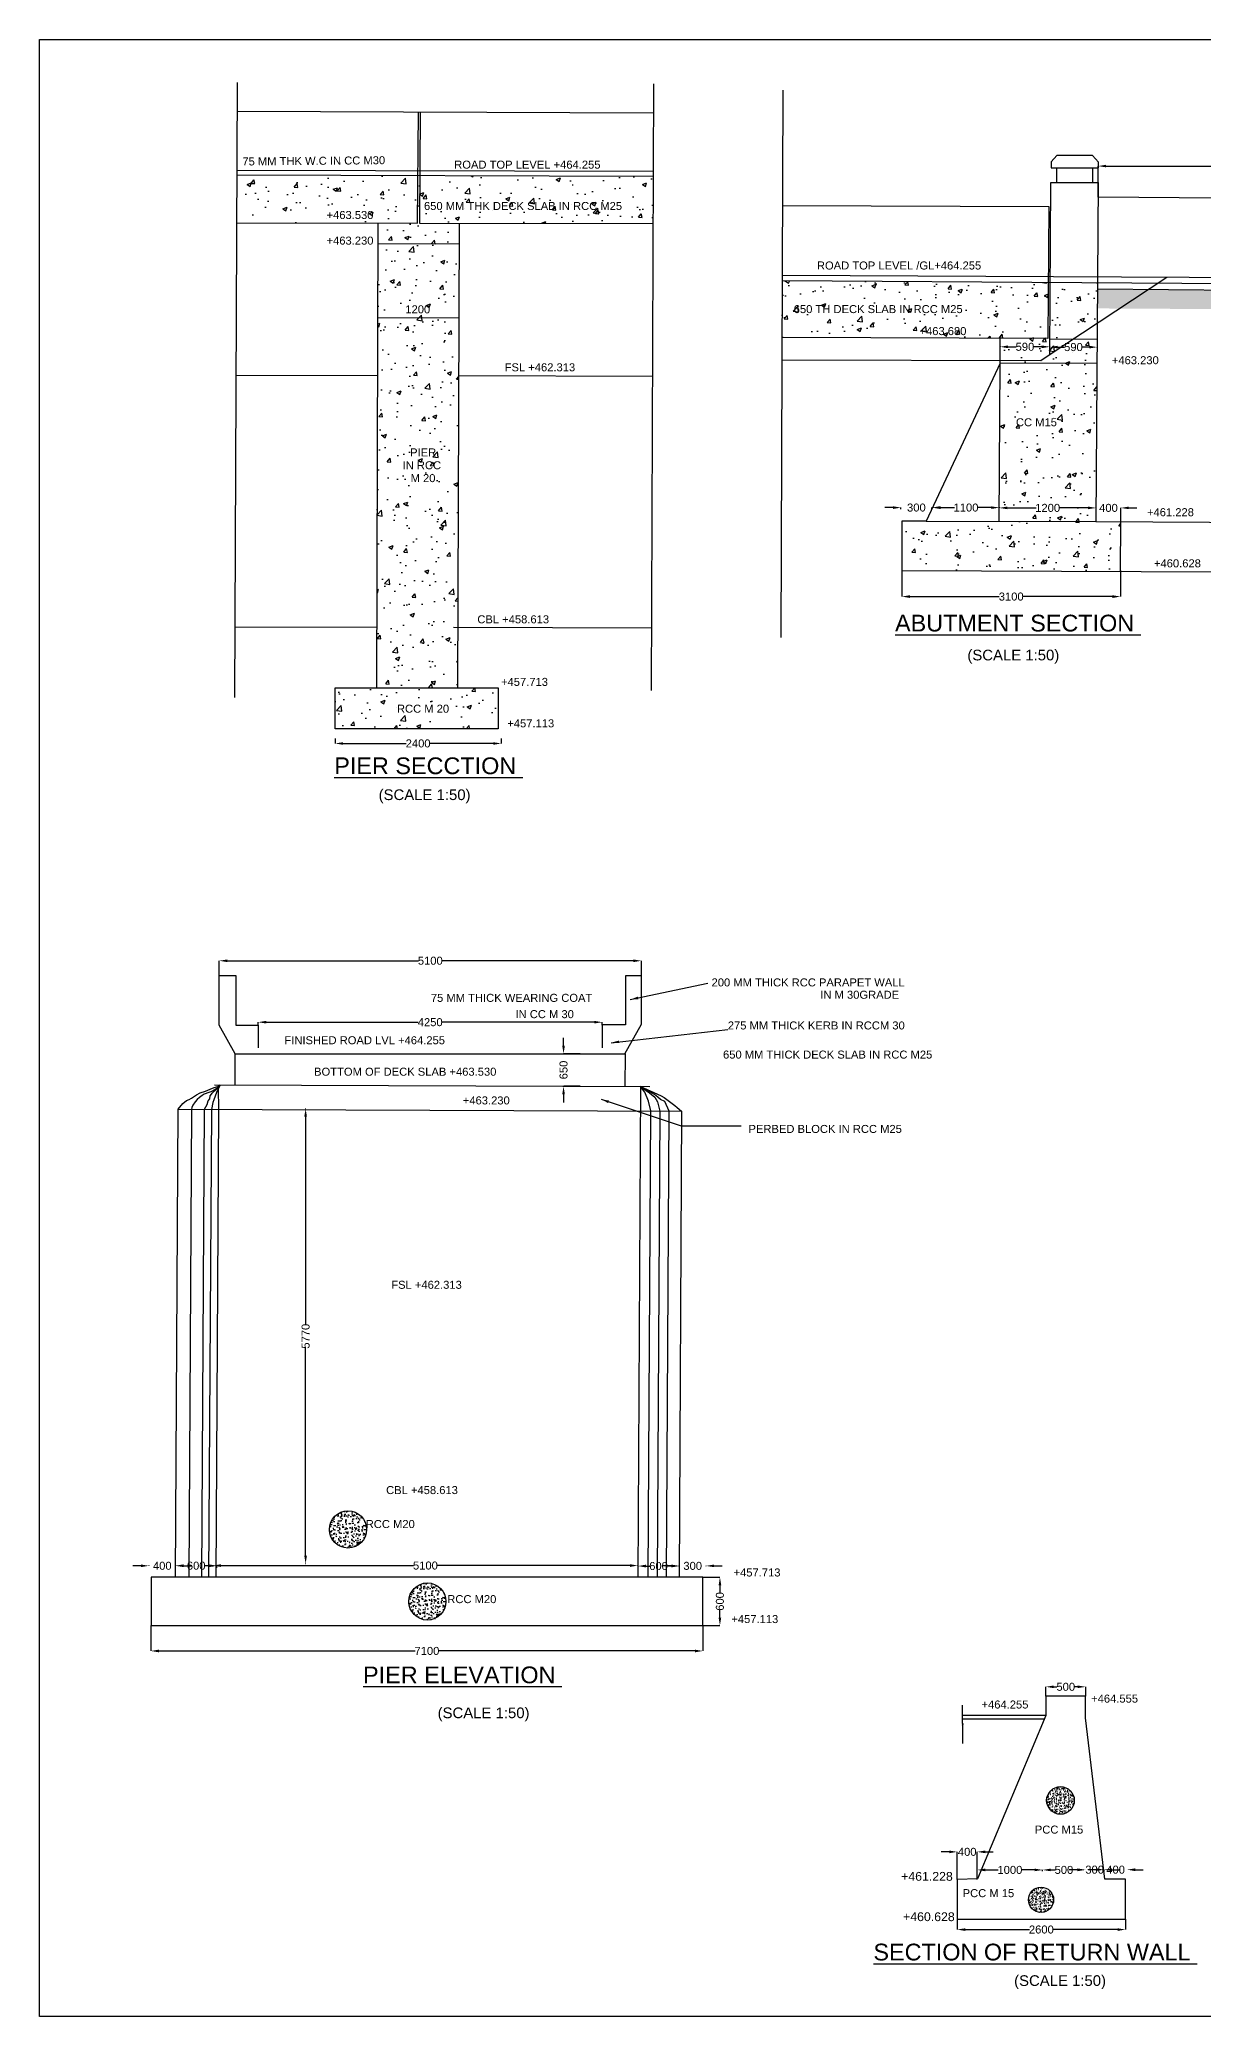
# Model space of a CAD drawing. Header units: inches. Extents: x 58881 to 96393, y 53859 to 78560.
# Drawn here: x 58881 to 73429, y 53859 to 78560 of the extents above; entities that cross this region are included whole.
import ezdxf

# ---------------------------------------------------------------- set-up
doc = ezdxf.new("R2010")
doc.units = ezdxf.units.IN
doc.header["$LTSCALE"] = 15
doc.header["$MEASUREMENT"] = 0
doc.layers.add('DRAWING', color=7, linetype='Continuous')
doc.layers.add('text1', color=7, linetype='Continuous')
doc.styles.get("Standard").update_dxf_attribs({"font": 'arial.ttf', "height": 100})
doc.dimstyles.get("Standard").update_dxf_attribs({"dimtxt": 0.18, "dimasz": 0.18, "dimexe": 0.18, "dimexo": 0.0625, "dimgap": 0.09, "dimtad": 0, "dimtih": 1, "dimtoh": 1, "dimdec": 4, "dimzin": 0, "dimdsep": 46, "dimtxsty": 'Standard', "dimcen": 0.09, "dimadec": 0, "dimazin": 0, "dimtfac": 1, "dimtdec": 4, "dimtofl": 0, "dimtmove": 0, "dimatfit": 3, "dimfxl": 0, "dimtolj": 1, "dimtzin": 0, "dimarcsym": 0})
pattern_1 = [(50, (0, 0), (537.9451, -47.0641), [56.25, -618.75]), (355, (0, 0), (-104.0635, 564.144), [45, -495]), (100.4514, (44.83, -3.9), (433.882, 517.0797), [47.8051, -525.8566]), (46.1842, (0, 150), (800.4308, -124.1393), [84.375, -928.125]), (96.6356, (66.7, 139.66), (700.997, 730.5884), [71.708, -788.785]), (351.1842, (0, 150), (700.9965, 730.589), [67.5, -742.5]), (21, (75, 112.5), (447.6803, -301.9642), [56.25, -618.75]), (326, (75, 112.5), (182.4865, 543.8625), [45, -495]), (71.4514, (112.3, 87.34), (630.167, 241.898), [47.8051, -525.8566]), (37.5, (0, 0), (9.1199, 249.6704), [0, -489, 0, -502.5, 0, -496.875]), (7.5, (0, 0), (197.30215, 295.8088), [0, -286.5, 0, -477.75, 0, -189.375]), (327.5, (-167.25, 0), (400.36683, -16.91615), [0, -187.5, 0, -585, 0, -776.25]), (317.5, (-242.25, 0), (437.3896, 75.0787), [0, -243.75, 0, -388.5, 0, -551.25])]

# ---------------------------------------------------------------- blocks, each defined once
blk = doc.blocks.new('*D6')
at = {"layer": 'Defpoints', "color": 0, "transparency": 16777216}
for p in [(62576, 69830), (64651, 69830), (64651, 69765)]:
    blk.add_point(p, dxfattribs=at)
at = {"layer": 'text1', "color": 0, "lineweight": -2, "transparency": 16777216}
for p, q in [((62576, 69829), (62576, 69765)), ((62676, 69765), (63463, 69765)), ((64551, 69765), (63763, 69765)), ((64651, 69829), (64651, 69765))]:
    blk.add_line(p, q, dxfattribs=at)
at = {"layer": 'text1', "color": 0, "transparency": 16777216}
for points in [[(62676, 69781), (62676, 69748), (62576, 69765)], [(64551, 69781), (64551, 69748), (64651, 69765)]]:
    blk.add_solid(points, dxfattribs=at)
at = {"layer": 'text1', "color": 0, "transparency": 16777216, "insert": (63613, 69765), "char_height": 100, "attachment_point": 5}
blk.add_mtext('\\A1;2400', dxfattribs=at)
blk = doc.blocks.new('*D7')
at = {"layer": 'Defpoints', "color": 0, "transparency": 16777216}
for p in [(69660, 71928), (72392, 71928), (72392, 71600)]:
    blk.add_point(p, dxfattribs=at)
at = {"layer": 'text1', "color": 0, "lineweight": -2, "transparency": 16777216}
for p, q in [((69660, 71928), (69660, 71600)), ((72392, 71928), (72392, 71600)), ((69760, 71600), (70877, 71600)), ((72292, 71600), (71175, 71600))]:
    blk.add_line(p, q, dxfattribs=at)
at = {"layer": 'text1', "color": 0, "transparency": 16777216}
for points in [[(69760, 71617), (69760, 71583), (69660, 71600)], [(72292, 71617), (72292, 71583), (72392, 71600)]]:
    blk.add_solid(points, dxfattribs=at)
at = {"layer": 'text1', "color": 0, "transparency": 16777216, "insert": (71026, 71600), "char_height": 100, "attachment_point": 5}
blk.add_mtext('\\A1;3100', dxfattribs=at)
blk = doc.blocks.new('*D8')
at = {"layer": 'Defpoints', "color": 0, "transparency": 16777216}
for p in [(70877, 72716), (72087, 72708), (72087, 72708)]:
    blk.add_point(p, dxfattribs=at)
at = {"layer": 'text1', "color": 0, "lineweight": -2, "transparency": 16777216}
for p, q in [((70877, 72716), (70877, 72708)), ((70977, 72708), (71338, 72708)), ((71987, 72708), (71627, 72708)), ((72087, 72708), (72087, 72708))]:
    blk.add_line(p, q, dxfattribs=at)
at = {"layer": 'text1', "color": 0, "transparency": 16777216}
for points in [[(70977, 72725), (70977, 72692), (70877, 72708)], [(71987, 72725), (71987, 72692), (72087, 72708)]]:
    blk.add_solid(points, dxfattribs=at)
at = {"layer": 'text1', "color": 0, "transparency": 16777216, "insert": (71482, 72708), "char_height": 100, "attachment_point": 5}
blk.add_mtext('\\A1;1200', dxfattribs=at)
blk = doc.blocks.new('*D9')
at = {"layer": 'Defpoints', "color": 0, "transparency": 16777216}
for p in [(70045, 72712), (70045, 72712), (70877, 72708)]:
    blk.add_point(p, dxfattribs=at)
at = {"layer": 'text1', "color": 0, "lineweight": -2, "transparency": 16777216}
for p, q in [((70045, 72712), (70045, 72712)), ((70145, 72712), (70316, 72712)), ((70777, 72712), (70605, 72712)), ((70877, 72708), (70877, 72712))]:
    blk.add_line(p, q, dxfattribs=at)
at = {"layer": 'text1', "color": 0, "transparency": 16777216}
for points in [[(70145, 72728), (70145, 72695), (70045, 72712)], [(70777, 72728), (70777, 72695), (70877, 72712)]]:
    blk.add_solid(points, dxfattribs=at)
at = {"layer": 'text1', "color": 0, "transparency": 16777216, "insert": (70461, 72712), "char_height": 100, "attachment_point": 5}
blk.add_mtext('\\A1;1100', dxfattribs=at)
blk = doc.blocks.new('*D10')
at = {"layer": 'Defpoints', "color": 0, "transparency": 16777216}
for p in [(69647, 72712), (69647, 72692), (70036, 72692)]:
    blk.add_point(p, dxfattribs=at)
at = {"layer": 'text1', "color": 0, "lineweight": -2, "transparency": 16777216}
for p, q in [((69547, 72712), (69447, 72712)), ((69647, 72692), (69647, 72712)), ((70036, 72692), (70036, 72712)), ((70136, 72712), (70236, 72712))]:
    blk.add_line(p, q, dxfattribs=at)
at = {"layer": 'text1', "color": 0, "transparency": 16777216}
for points in [[(69547, 72729), (69547, 72695), (69647, 72712)], [(70136, 72729), (70136, 72695), (70036, 72712)]]:
    blk.add_solid(points, dxfattribs=at)
at = {"layer": 'text1', "color": 0, "transparency": 16777216, "insert": (69841, 72712), "char_height": 100, "attachment_point": 5}
blk.add_mtext('\\A1;300', dxfattribs=at)
blk = doc.blocks.new('*D11')
at = {"layer": 'Defpoints', "color": 0, "transparency": 16777216}
for p in [(70887, 74725), (71508, 74721), (71508, 74721)]:
    blk.add_point(p, dxfattribs=at)
at = {"layer": 'text1', "color": 0, "lineweight": -2, "transparency": 16777216}
for p, q in [((70887, 74725), (70887, 74721)), ((70987, 74721), (71087, 74721)), ((71408, 74721), (71308, 74721)), ((71508, 74721), (71508, 74721))]:
    blk.add_line(p, q, dxfattribs=at)
at = {"layer": 'text1', "color": 0, "transparency": 16777216}
for points in [[(70987, 74738), (70987, 74704), (70887, 74721)], [(71408, 74738), (71408, 74704), (71508, 74721)]]:
    blk.add_solid(points, dxfattribs=at)
at = {"layer": 'text1', "color": 0, "transparency": 16777216, "insert": (71198, 74721), "char_height": 100, "attachment_point": 5}
blk.add_mtext('\\A1;590', dxfattribs=at)
blk = doc.blocks.new('*D12')
at = {"layer": 'Defpoints', "color": 0, "transparency": 16777216}
for p in [(71508, 74721), (72101, 74717), (72101, 74717)]:
    blk.add_point(p, dxfattribs=at)
at = {"layer": 'text1', "color": 0, "lineweight": -2, "transparency": 16777216}
for p, q in [((71508, 74721), (71508, 74717)), ((71608, 74717), (71694, 74717)), ((72001, 74717), (71915, 74717)), ((72101, 74717), (72101, 74717))]:
    blk.add_line(p, q, dxfattribs=at)
at = {"layer": 'text1', "color": 0, "transparency": 16777216}
for points in [[(71608, 74734), (71608, 74700), (71508, 74717)], [(72001, 74734), (72001, 74700), (72101, 74717)]]:
    blk.add_solid(points, dxfattribs=at)
at = {"layer": 'text1', "color": 0, "transparency": 16777216, "insert": (71804, 74717), "char_height": 100, "attachment_point": 5}
blk.add_mtext('\\A1;590', dxfattribs=at)
blk = doc.blocks.new('*D13')
at = {"layer": 'Defpoints', "color": 0, "transparency": 16777216}
for p in [(75662, 76979), (72113, 76592), (75662, 76572)]:
    blk.add_point(p, dxfattribs=at)
at = {"layer": 'text1', "color": 0, "lineweight": -2, "transparency": 16777216}
for p, q in [((72113, 76592), (72113, 76979)), ((72213, 76979), (73739, 76979)), ((75562, 76979), (74037, 76979)), ((75662, 76572), (75662, 76979))]:
    blk.add_line(p, q, dxfattribs=at)
at = {"layer": 'text1', "color": 0, "transparency": 16777216}
for points in [[(72213, 76996), (72213, 76963), (72113, 76979)], [(75562, 76996), (75562, 76963), (75662, 76979)]]:
    blk.add_solid(points, dxfattribs=at)
at = {"layer": 'text1', "color": 0, "transparency": 16777216, "insert": (73888, 76979), "char_height": 100, "attachment_point": 5}
blk.add_mtext('\\A1;3500', dxfattribs=at)
blk = doc.blocks.new('*D20')
at = {"layer": 'Defpoints', "color": 0, "transparency": 16777216}
for p in [(62212, 65201), (62207, 59516), (62212, 59516)]:
    blk.add_point(p, dxfattribs=at)
at = {"layer": 'text1', "color": 0, "lineweight": -2, "transparency": 16777216}
for p, q in [((62211, 65201), (62206, 65201)), ((62207, 65101), (62207, 62508)), ((62207, 59616), (62207, 62209)), ((62211, 59516), (62206, 59516))]:
    blk.add_line(p, q, dxfattribs=at)
at = {"layer": 'text1', "color": 0, "transparency": 16777216}
for points in [[(62190, 65101), (62223, 65101), (62207, 65201)], [(62190, 59616), (62223, 59616), (62207, 59516)]]:
    blk.add_solid(points, dxfattribs=at)
at = {"layer": 'text1', "color": 0, "transparency": 16777216, "insert": (62207, 62359), "char_height": 100, "attachment_point": 5, "rotation": 90}
blk.add_mtext('\\A1;5770', dxfattribs=at)
blk = doc.blocks.new('*D21')
at = {"layer": 'Defpoints', "color": 0, "transparency": 16777216}
for p in [(60579, 59466), (61099, 59491), (61099, 59466)]:
    blk.add_point(p, dxfattribs=at)
at = {"layer": 'text1', "color": 0, "lineweight": -2, "transparency": 16777216}
for p, q in [((60579, 59466), (60579, 59491)), ((60679, 59491), (60728, 59491)), ((60999, 59491), (60949, 59491)), ((61099, 59466), (61099, 59491))]:
    blk.add_line(p, q, dxfattribs=at)
at = {"layer": 'text1', "color": 0, "transparency": 16777216}
for points in [[(60679, 59508), (60679, 59474), (60579, 59491)], [(60999, 59508), (60999, 59474), (61099, 59491)]]:
    blk.add_solid(points, dxfattribs=at)
at = {"layer": 'text1', "color": 0, "transparency": 16777216, "insert": (60839, 59491), "char_height": 100, "attachment_point": 5}
blk.add_mtext('\\A1;600', dxfattribs=at)
blk = doc.blocks.new('*D22')
at = {"layer": 'Defpoints', "color": 0, "transparency": 16777216}
for p in [(60248, 59494), (60248, 59490), (60582, 59494)]:
    blk.add_point(p, dxfattribs=at)
at = {"layer": 'text1', "color": 0, "lineweight": -2, "transparency": 16777216}
for p, q in [((60148, 59490), (60048, 59490)), ((60248, 59494), (60248, 59490)), ((60582, 59494), (60582, 59490)), ((60682, 59490), (60782, 59490))]:
    blk.add_line(p, q, dxfattribs=at)
at = {"layer": 'text1', "color": 0, "transparency": 16777216}
for points in [[(60148, 59507), (60148, 59474), (60248, 59490)], [(60682, 59507), (60682, 59474), (60582, 59490)]]:
    blk.add_solid(points, dxfattribs=at)
at = {"layer": 'text1', "color": 0, "transparency": 16777216, "insert": (60415, 59490), "char_height": 100, "attachment_point": 5}
blk.add_mtext('\\A1;400', dxfattribs=at)
blk = doc.blocks.new('*D23')
at = {"layer": 'Defpoints', "color": 0, "transparency": 16777216}
for p in [(61049, 59483), (66360, 59493), (66360, 59489)]:
    blk.add_point(p, dxfattribs=at)
at = {"layer": 'text1', "color": 0, "lineweight": -2, "transparency": 16777216}
for p, q in [((61049, 59483), (61049, 59493)), ((61149, 59493), (63555, 59493)), ((66260, 59493), (63853, 59493)), ((66360, 59489), (66360, 59493))]:
    blk.add_line(p, q, dxfattribs=at)
at = {"layer": 'text1', "color": 0, "transparency": 16777216}
for points in [[(61149, 59510), (61149, 59476), (61049, 59493)], [(66260, 59510), (66260, 59476), (66360, 59493)]]:
    blk.add_solid(points, dxfattribs=at)
at = {"layer": 'text1', "color": 0, "transparency": 16777216, "insert": (63704, 59493), "char_height": 100, "attachment_point": 5}
blk.add_mtext('\\A1;5100', dxfattribs=at)
blk = doc.blocks.new('*D24')
at = {"layer": 'Defpoints', "color": 0, "transparency": 16777216}
for p in [(66360, 59489), (66877, 59487), (66877, 59487)]:
    blk.add_point(p, dxfattribs=at)
at = {"layer": 'text1', "color": 0, "lineweight": -2, "transparency": 16777216}
for p, q in [((66360, 59489), (66360, 59487)), ((66460, 59487), (66508, 59487)), ((66777, 59487), (66729, 59487)), ((66877, 59487), (66877, 59487))]:
    blk.add_line(p, q, dxfattribs=at)
at = {"layer": 'text1', "color": 0, "transparency": 16777216}
for points in [[(66460, 59504), (66460, 59470), (66360, 59487)], [(66777, 59504), (66777, 59470), (66877, 59487)]]:
    blk.add_solid(points, dxfattribs=at)
at = {"layer": 'text1', "color": 0, "transparency": 16777216, "insert": (66618, 59487), "char_height": 100, "attachment_point": 5}
blk.add_mtext('\\A1;600', dxfattribs=at)
blk = doc.blocks.new('*D25')
at = {"layer": 'Defpoints', "color": 0, "transparency": 16777216}
for p in [(66877, 59485), (67212, 59489), (67212, 59485)]:
    blk.add_point(p, dxfattribs=at)
at = {"layer": 'text1', "color": 0, "lineweight": -2, "transparency": 16777216}
for p, q in [((66777, 59489), (66677, 59489)), ((66877, 59485), (66877, 59490)), ((67212, 59485), (67212, 59490)), ((67312, 59489), (67412, 59489))]:
    blk.add_line(p, q, dxfattribs=at)
at = {"layer": 'text1', "color": 0, "transparency": 16777216}
for points in [[(66777, 59506), (66777, 59473), (66877, 59489)], [(67312, 59506), (67312, 59473), (67212, 59489)]]:
    blk.add_solid(points, dxfattribs=at)
at = {"layer": 'text1', "color": 0, "transparency": 16777216, "insert": (67045, 59489), "char_height": 100, "attachment_point": 5}
blk.add_mtext('\\A1;300', dxfattribs=at)
blk = doc.blocks.new('*D26')
at = {"layer": 'Defpoints', "color": 0, "transparency": 16777216}
for p in [(67172, 59347), (67172, 58743), (67385, 58743)]:
    blk.add_point(p, dxfattribs=at)
at = {"layer": 'text1', "color": 0, "lineweight": -2, "transparency": 16777216}
for p, q in [((67172, 59347), (67386, 59347)), ((67385, 59247), (67385, 59156)), ((67385, 58843), (67385, 58934)), ((67172, 58743), (67386, 58743))]:
    blk.add_line(p, q, dxfattribs=at)
at = {"layer": 'text1', "color": 0, "transparency": 16777216}
for points in [[(67369, 59247), (67402, 59247), (67385, 59347)], [(67369, 58843), (67402, 58843), (67385, 58743)]]:
    blk.add_solid(points, dxfattribs=at)
at = {"layer": 'text1', "color": 0, "transparency": 16777216, "insert": (67385, 59045), "char_height": 100, "attachment_point": 5, "rotation": 90}
blk.add_mtext('\\A1;600', dxfattribs=at)
blk = doc.blocks.new('*D27')
at = {"layer": 'Defpoints', "color": 0, "transparency": 16777216}
for p in [(60274, 58743), (67172, 58743), (67172, 58426)]:
    blk.add_point(p, dxfattribs=at)
at = {"layer": 'text1', "color": 0, "lineweight": -2, "transparency": 16777216}
for p, q in [((60274, 58743), (60274, 58426)), ((67172, 58743), (67172, 58426)), ((60374, 58426), (63574, 58426)), ((67072, 58426), (63872, 58426))]:
    blk.add_line(p, q, dxfattribs=at)
at = {"layer": 'text1', "color": 0, "transparency": 16777216}
for points in [[(60374, 58443), (60374, 58409), (60274, 58426)], [(67072, 58443), (67072, 58409), (67172, 58426)]]:
    blk.add_solid(points, dxfattribs=at)
at = {"layer": 'text1', "color": 0, "transparency": 16777216, "insert": (63723, 58426), "char_height": 100, "attachment_point": 5}
blk.add_mtext('\\A1;7100', dxfattribs=at)
blk = doc.blocks.new('*D28')
at = {"layer": 'Defpoints', "color": 0, "transparency": 16777216}
for p in [(71458, 57860), (71957, 57978), (71957, 57860)]:
    blk.add_point(p, dxfattribs=at)
at = {"layer": 'text1', "color": 0, "lineweight": -2, "transparency": 16777216}
for p, q in [((71458, 57860), (71458, 57979)), ((71558, 57978), (71597, 57978)), ((71857, 57978), (71818, 57978)), ((71957, 57860), (71957, 57979))]:
    blk.add_line(p, q, dxfattribs=at)
at = {"layer": 'text1', "color": 0, "transparency": 16777216}
for points in [[(71558, 57995), (71558, 57962), (71458, 57978)], [(71857, 57995), (71857, 57962), (71957, 57978)]]:
    blk.add_solid(points, dxfattribs=at)
at = {"layer": 'text1', "color": 0, "transparency": 16777216, "insert": (71708, 57978), "char_height": 100, "attachment_point": 5}
blk.add_mtext('\\A1;500', dxfattribs=at)
blk = doc.blocks.new('*D29')
at = {"layer": 'Defpoints', "color": 0, "transparency": 16777216}
for p in [(70601, 55916), (70351, 55572), (70601, 55572)]:
    blk.add_point(p, dxfattribs=at)
at = {"layer": 'text1', "color": 0, "lineweight": -2, "transparency": 16777216}
for p, q in [((70251, 55916), (70151, 55916)), ((70351, 55572), (70351, 55916)), ((70601, 55572), (70601, 55916)), ((70701, 55916), (70801, 55916))]:
    blk.add_line(p, q, dxfattribs=at)
at = {"layer": 'text1', "color": 0, "transparency": 16777216}
for points in [[(70251, 55933), (70251, 55899), (70351, 55916)], [(70701, 55933), (70701, 55899), (70601, 55916)]]:
    blk.add_solid(points, dxfattribs=at)
at = {"layer": 'text1', "color": 0, "transparency": 16777216, "insert": (70476, 55916), "char_height": 100, "attachment_point": 5}
blk.add_mtext('\\A1;400', dxfattribs=at)
blk = doc.blocks.new('*D30')
at = {"layer": 'Defpoints', "color": 0, "transparency": 16777216}
for p in [(70601, 55673), (71419, 55690), (71419, 55673)]:
    blk.add_point(p, dxfattribs=at)
at = {"layer": 'text1', "color": 0, "lineweight": -2, "transparency": 16777216}
for p, q in [((70601, 55673), (70601, 55690)), ((70701, 55690), (70865, 55690)), ((71319, 55690), (71154, 55690)), ((71419, 55673), (71419, 55690))]:
    blk.add_line(p, q, dxfattribs=at)
at = {"layer": 'text1', "color": 0, "transparency": 16777216}
for points in [[(70701, 55707), (70701, 55674), (70601, 55690)], [(71319, 55707), (71319, 55674), (71419, 55690)]]:
    blk.add_solid(points, dxfattribs=at)
at = {"layer": 'text1', "color": 0, "transparency": 16777216, "insert": (71010, 55690), "char_height": 100, "attachment_point": 5}
blk.add_mtext('\\A1;1000', dxfattribs=at)
blk = doc.blocks.new('*D31')
at = {"layer": 'Defpoints', "color": 0, "transparency": 16777216}
for p in [(71419, 55690), (71951, 55690), (71951, 55690)]:
    blk.add_point(p, dxfattribs=at)
at = {"layer": 'text1', "color": 0, "lineweight": -2, "transparency": 16777216}
for p, q in [((71419, 55690), (71419, 55691)), ((71519, 55690), (71575, 55690)), ((71851, 55690), (71796, 55690)), ((71951, 55690), (71951, 55691))]:
    blk.add_line(p, q, dxfattribs=at)
at = {"layer": 'text1', "color": 0, "transparency": 16777216}
for points in [[(71519, 55707), (71519, 55674), (71419, 55690)], [(71851, 55707), (71851, 55674), (71951, 55690)]]:
    blk.add_solid(points, dxfattribs=at)
at = {"layer": 'text1', "color": 0, "transparency": 16777216, "insert": (71685, 55690), "char_height": 100, "attachment_point": 5}
blk.add_mtext('\\A1;500', dxfattribs=at)
blk = doc.blocks.new('*D32')
at = {"layer": 'Defpoints', "color": 0, "transparency": 16777216}
for p in [(71951, 55691), (72187, 55693), (72187, 55671)]:
    blk.add_point(p, dxfattribs=at)
at = {"layer": 'text1', "color": 0, "lineweight": -2, "transparency": 16777216}
for p, q in [((71851, 55693), (71751, 55693)), ((71951, 55691), (71951, 55693)), ((72187, 55671), (72187, 55693)), ((72287, 55693), (72387, 55693))]:
    blk.add_line(p, q, dxfattribs=at)
at = {"layer": 'text1', "color": 0, "transparency": 16777216}
for points in [[(71851, 55710), (71851, 55676), (71951, 55693)], [(72287, 55710), (72287, 55676), (72187, 55693)]]:
    blk.add_solid(points, dxfattribs=at)
at = {"layer": 'text1', "color": 0, "transparency": 16777216, "insert": (72069, 55693), "char_height": 100, "attachment_point": 5}
blk.add_mtext('\\A1;300', dxfattribs=at)
blk = doc.blocks.new('*D33')
at = {"layer": 'Defpoints', "color": 0, "transparency": 16777216}
for p in [(72187, 55693), (72476, 55693), (72476, 55693)]:
    blk.add_point(p, dxfattribs=at)
at = {"layer": 'text1', "color": 0, "lineweight": -2, "transparency": 16777216}
for p, q in [((72087, 55693), (71987, 55693)), ((72187, 55693), (72187, 55693)), ((72476, 55693), (72476, 55693)), ((72576, 55693), (72676, 55693))]:
    blk.add_line(p, q, dxfattribs=at)
at = {"layer": 'text1', "color": 0, "transparency": 16777216}
for points in [[(72087, 55710), (72087, 55676), (72187, 55693)], [(72576, 55710), (72576, 55676), (72476, 55693)]]:
    blk.add_solid(points, dxfattribs=at)
at = {"layer": 'text1', "color": 0, "transparency": 16777216, "insert": (72331, 55693), "char_height": 100, "attachment_point": 5}
blk.add_mtext('\\A1;400', dxfattribs=at)
blk = doc.blocks.new('*D34')
at = {"layer": 'Defpoints', "color": 0, "transparency": 16777216}
for p in [(70351, 55074), (70351, 54945), (72456, 55074)]:
    blk.add_point(p, dxfattribs=at)
at = {"layer": 'text1', "color": 0, "lineweight": -2, "transparency": 16777216}
for p, q in [((70351, 55074), (70351, 54945)), ((70451, 54945), (71253, 54945)), ((72356, 54945), (71553, 54945)), ((72456, 55074), (72456, 54945))]:
    blk.add_line(p, q, dxfattribs=at)
at = {"layer": 'text1', "color": 0, "transparency": 16777216}
for points in [[(70451, 54961), (70451, 54928), (70351, 54945)], [(72356, 54961), (72356, 54928), (72456, 54945)]]:
    blk.add_solid(points, dxfattribs=at)
at = {"layer": 'text1', "color": 0, "transparency": 16777216, "insert": (71403, 54945), "char_height": 100, "attachment_point": 5}
blk.add_mtext('\\A1;2600', dxfattribs=at)
blk = doc.blocks.new('*D48')
at = {"layer": 'Defpoints', "color": 0, "transparency": 16777216}
for p in [(61127, 67050), (61127, 66865), (66404, 66861)]:
    blk.add_point(p, dxfattribs=at)
at = {"layer": 'text1', "color": 0, "lineweight": -2, "transparency": 16777216}
for p, q in [((61127, 66865), (61127, 67050)), ((61227, 67050), (63616, 67050)), ((66304, 67050), (63915, 67050)), ((66404, 66861), (66404, 67050))]:
    blk.add_line(p, q, dxfattribs=at)
at = {"layer": 'text1', "color": 0, "transparency": 16777216}
for points in [[(61227, 67066), (61227, 67033), (61127, 67050)], [(66304, 67066), (66304, 67033), (66404, 67050)]]:
    blk.add_solid(points, dxfattribs=at)
at = {"layer": 'text1', "color": 0, "transparency": 16777216, "insert": (63765, 67050), "char_height": 100, "attachment_point": 5}
blk.add_mtext('\\A1;5100', dxfattribs=at)
blk = doc.blocks.new('*D49')
at = {"layer": 'Defpoints', "color": 0, "transparency": 16777216}
for p in [(61614, 66245), (65915, 66282), (65915, 66245)]:
    blk.add_point(p, dxfattribs=at)
at = {"layer": 'text1', "color": 0, "lineweight": -2, "transparency": 16777216}
for p, q in [((61614, 66245), (61614, 66282)), ((61714, 66282), (63613, 66282)), ((65815, 66282), (63916, 66282)), ((65915, 66245), (65915, 66282))]:
    blk.add_line(p, q, dxfattribs=at)
at = {"layer": 'text1', "color": 0, "transparency": 16777216}
for points in [[(61714, 66299), (61714, 66266), (61614, 66282)], [(65815, 66299), (65815, 66266), (65915, 66282)]]:
    blk.add_solid(points, dxfattribs=at)
at = {"layer": 'text1', "color": 0, "transparency": 16777216, "insert": (63764, 66282), "char_height": 100, "attachment_point": 5}
blk.add_mtext('\\A1;4250', dxfattribs=at)
blk = doc.blocks.new('*D51')
at = {"layer": 'Defpoints', "color": 0, "transparency": 16777216}
for p in [(72087, 72708), (72396, 72708), (72396, 72537)]:
    blk.add_point(p, dxfattribs=at)
at = {"layer": 'text1', "color": 0, "lineweight": -2, "transparency": 16777216}
for p, q in [((71987, 72708), (71887, 72708)), ((72087, 72708), (72087, 72708)), ((72396, 72537), (72396, 72708)), ((72496, 72708), (72596, 72708))]:
    blk.add_line(p, q, dxfattribs=at)
at = {"layer": 'text1', "color": 0, "transparency": 16777216}
for points in [[(71987, 72725), (71987, 72692), (72087, 72708)], [(72496, 72725), (72496, 72692), (72396, 72708)]]:
    blk.add_solid(points, dxfattribs=at)
at = {"layer": 'text1', "color": 0, "transparency": 16777216, "insert": (72242, 72708), "char_height": 100, "attachment_point": 5}
blk.add_mtext('\\A1;400', dxfattribs=at)
blk = doc.blocks.new('*D52')
at = {"layer": 'Defpoints', "color": 0, "transparency": 16777216}
for p in [(65431, 65889), (65640, 65889), (65640, 65481)]:
    blk.add_point(p, dxfattribs=at)
at = {"layer": 'text1', "color": 0, "lineweight": -2, "transparency": 16777216}
for p, q in [((65431, 65989), (65431, 66089)), ((65640, 65889), (65430, 65889)), ((65640, 65481), (65430, 65481)), ((65431, 65381), (65431, 65281))]:
    blk.add_line(p, q, dxfattribs=at)
at = {"layer": 'text1', "color": 0, "transparency": 16777216}
for points in [[(65414, 65989), (65447, 65989), (65431, 65889)], [(65414, 65381), (65447, 65381), (65431, 65481)]]:
    blk.add_solid(points, dxfattribs=at)
at = {"layer": 'text1', "color": 0, "transparency": 16777216, "insert": (65431, 65685), "char_height": 100, "attachment_point": 5, "rotation": 90}
blk.add_mtext('\\A1;650', dxfattribs=at)

msp = doc.modelspace()

# ---------------------------------------------------------------- hatches: boundary and pattern name
at = {"layer": 'DRAWING'}
h = msp.add_hatch(dxfattribs=at)
h.set_pattern_fill('AR-CONC', color=256, scale=75, style=0)
h.set_pattern_definition(pattern_1)
h.paths.add_polyline_path([(64614.8, 70460.7), (62574.5, 70460.7), (62574.5, 69948.6), (64614.8, 69948.6)])
h.paths.add_polyline_path([(64122.6, 75086.9), (63105.9, 75083.9), (63093.6, 70460.7), (64105, 70460.7)])
h.paths.add_polyline_path([(64126.1, 76008.9), (63108.4, 76012.8), (63105.9, 75083.9), (64122.6, 75086.9)])
h.paths.add_polyline_path([(64127.1, 76266.5), (63629.2, 76267.6), (63632.8, 76861.6), (63610.5, 76861.6), (63605.6, 76267.6), (63109, 76268.1), (63108.4, 76012.8), (64126.1, 76008.9)])
h.paths.add_polyline_path([(63610.5, 76861.6), (61347.7, 76869.7), (61345.1, 76269.9), (63605.6, 76267.6)])
h.paths.add_polyline_path([(66549.5, 76851.2), (63632.8, 76861.6), (63629.2, 76267.6), (66547.4, 76261.1)])
h = msp.add_hatch(dxfattribs=at)
h.set_pattern_fill('AR-CONC', color=256, scale=75, style=0)
h.set_pattern_definition(pattern_1)
h.paths.add_polyline_path([(72396, 72536.9), (72085.9, 72538.7), (69964.9, 72540.6), (69659.6, 72540.6), (69659.6, 71928), (72392.2, 71915.9)])
h.paths.add_polyline_path([(72099.3, 74513.2), (70886.1, 74516), (70876.2, 72539.8), (72085.9, 72538.7)])
h.paths.add_polyline_path([(72101.4, 74817.9), (71803.9, 74819.9), (71489.9, 74612), (71394.5, 74548), (70886.2, 74549.7), (70886.1, 74516), (72099.3, 74513.2)])
h.paths.add_polyline_path([(71513.4, 75522.4), (71490.9, 75522.5), (71485.8, 74823.2), (70887.2, 74825.4), (70886.2, 74549.7), (71394.5, 74548), (71489.9, 74612), (71507.5, 74623.7)])
h.paths.add_polyline_path([(71803.9, 74819.9), (71508.8, 74821.9), (71507.5, 74623.7)])
h.paths.add_polyline_path([(72102.7, 75017.8), (72106.1, 75518.7), (71513.4, 75522.4), (71508.8, 74821.9), (71803.9, 74819.9)])
h.paths.add_polyline_path([(71490.9, 75522.5), (68164.6, 75543.4), (68162, 74835.4), (71485.8, 74823.2)])
h = msp.add_hatch(dxfattribs=at)
h.set_pattern_fill('GRAVEL', color=256, scale=250, style=0)
h.set_pattern_definition([(228.0128, (180, 250), (-1999.999558, -2250.0003354), [33.634, -3329.772]), (184.9697, (157.5, 225), (3000.0002629, 249.9978268), [57.717, -5713.98125]), (132.5104, (100, 220), (2499.9976796, -2750.0021685), [40.697, -4029.008]), (267.2737, (2.5, 157.5), (249.9990044, 5000.0000737), [52.5595, -5203.3895]), (292.8337, (0, 105), (-1250.0024764, 2999.999103), [51.53875, -5102.34325]), (357.2737, (20, 57.5), (-5000.0000737, 249.9990044), [52.5595, -5203.3895]), (37.6942, (72.5, 55), (-3250.0018364, -2499.9976013), [69.50725, -6881.21225]), (72.2553, (127.5, 97.5), (1750.0026907, 5499.9990578), [65.622, -6496.58025]), (121.4296, (147.5, 160), (-2000.0020585, 3249.9987591), [52.7375, -5221.01825]), (175.2364, (120, 205), (2750.0002366, -249.997883), [60.208, -2950.19075]), (222.3974, (60, 210), (-3000.00183777, -2749.9980205), [77.862, -7708.34375]), (138.8141, (250, 155), (-1750.0007367, 1499.9993283), [26.57525, -2630.961]), (171.4692, (230, 172.5), (3249.9995712, -500.0019775), [50.55925, -5005.37775]), (225, (180, 180), (-3e-14, -250.00008), [35.35525, -318.198]), (203.1986, (162.5, 210), (1249.999933, 500.000331), [19.0395, -1884.90375]), (291.8014, (145, 202.5), (-249.999978, 750.000068), [26.92575, -1319.3655]), (30.9638, (155, 177.5), (749.999506, 500.000621), [43.73225, -1414.00575]), (161.5651, (192.5, 200), (500.00011, -249.9996), [31.62275, -758.94675]), (16.3895, (0, 202.5), (2500.0005496, 749.9981775), [44.3, -4385.71125]), (70.3462, (42.5, 215), (-999.9988118, -2750.000534), [37.16525, -3679.352]), (293.1986, (192.5, 250), (-500.000331, 1249.999933), [38.07875, -1865.8645]), (343.6105, (207.5, 215), (-2500.0005496, 749.9981775), [44.3, -4385.71125]), (339.444, (0, 47.5), (-1250.000461, 499.998999), [42.72, -2093.281]), (294.7751, (40, 32.5), (-1249.9980473, 2750.0008555), [35.7945, -3543.66075]), (66.8014, (195, 0), (500.000331, 1249.999933), [38.07875, -1865.8645]), (17.354, (210, 35), (-3250.0005048, -999.9986256), [41.90775, -4148.856]), (69.444, (72.5, 0), (-499.998999, -1250.000461), [21.36, -2114.641]), (101.3099, (180, 0), (-249.999408, 1000.000188), [12.7475, -1262.00725]), (165.9638, (177.5, 12.5), (750.000136, -249.999514), [51.53875, -979.2375]), (186.009, (127.5, 25), (2499.9999377, 249.9998294), [47.7625, -4728.48075]), (303.6901, (155, 155), (-250.000334, 499.99989), [36.0555, -865.33225]), (353.1572, (175, 125), (4249.9998414, -500.0019995), [62.9485, -6231.89075]), (60.9454, (237.5, 117.5), (-1000.000007, -1750.000096), [25.739, -2548.1685]), (90, (250, 140), (-250, 250), [15, -235]), (120.2564, (122.5, 32.5), (999.9987217, -1750.000614), [34.731, -3438.38]), (48.0128, (105, 62.5), (1999.999558, 2250.0003354), [67.268, -3296.138]), (0, (150, 112.5), (250, 250), [65, -185]), (325.3048, (215, 112.5), (-2499.9985647, 1750.0021524), [39.5285, -3913.3185]), (254.0546, (247.5, 90), (-249.999972, -1000.000032), [36.4005, -1783.627]), (207.646, (237.5, 55), (-4749.9989518, -2500.0019283), [59.26625, -5867.3685]), (175.4261, (185, 27.5), (-3250.0001396, 249.9987003), [62.69975, -6207.2685])])
h.paths.add_polyline_path([(72741.5, 75440.6), (72105.7, 75446.6), (72104, 75200.5), (72376.6, 75199)])
h.paths.add_polyline_path([(75655.9, 75413.4), (72741.5, 75440.6), (72376.6, 75199), (75654.6, 75180.9)])
h = msp.add_hatch(dxfattribs=at)
h.set_pattern_fill('AR-CONC', color=256, scale=10, style=0)
h.set_pattern_definition([(50, (0, 0), (71.72602, -6.275213), [7.5, -82.5]), (355, (0, 0), (-13.875133, 75.219213), [6, -66]), (100.4514, (5.98, -0.52), (57.85094, 68.943954), [6.37402, -70.11421]), (46.1842, (0, 20), (106.724105, -16.5519), [11.25, -123.75]), (96.6356, (8.89, 18.62), (93.46627, 97.41179), [9.56103, -105.1713]), (351.1842, (0, 20), (93.4662, 97.41186), [9, -99]), (21, (10, 15), (59.690705, -40.26189), [7.5, -82.5]), (326, (10, 15), (24.331533, 72.515005), [6, -66]), (71.4514, (14.974, 11.645), (84.022263, 32.25305), [6.37402, -70.11421]), (37.5, (0, 0), (1.2159855, 33.2893854), [0, -65.2, 0, -67, 0, -66.25]), (7.5, (0, 0), (26.306954, 39.441171), [0, -38.2, 0, -63.7, 0, -25.25]), (327.5, (-22.3, 0), (53.382244, -2.255487), [0, -25, 0, -78, 0, -103.5]), (317.5, (-32.3, 0), (58.318617, 10.010498), [0, -32.5, 0, -51.8, 0, -73.5])])
h.paths.add_polyline_path([(71469.1, 56558.3, 1), (71814.9, 56558.3, 1)])
h.paths.add_polyline_path([(71241.4, 55317.6, 1), (71556.6, 55317.6, 1)])
at = {"layer": 'text1'}
h = msp.add_hatch(dxfattribs=at)
h.set_pattern_fill('AR-CONC', color=256, scale=15, style=0)
h.set_pattern_definition([(50, (0, 0), (107.58903, -9.41282), [11.25, -123.75]), (355, (0, 0), (-20.8127, 112.82882), [9, -99]), (100.4514, (8.97, -0.78), (86.77641, 103.41593), [9.56103, -105.17132]), (46.1842, (0, 30), (160.08616, -24.82785), [16.875, -185.625]), (96.6356, (13.34, 27.93), (140.1994, 146.11768), [14.34154, -157.75695]), (351.1842, (0, 30), (140.1993, 146.1178), [13.5, -148.5]), (21, (15, 22.5), (89.53606, -60.39283), [11.25, -123.75]), (326, (15, 22.5), (36.4973, 108.7725), [9, -99]), (71.4514, (22.46, 17.47), (126.0334, 48.37957), [9.56103, -105.17132]), (37.5, (0, 0), (1.823978, 49.934078), [0, -97.8, 0, -100.5, 0, -99.375]), (7.5, (0, 0), (39.46043, 59.161757), [0, -57.3, 0, -95.55, 0, -37.875]), (327.5, (-33.45, 0), (80.073365, -3.38323), [0, -37.5, 0, -117, 0, -155.25]), (317.5, (-48.45, 0), (87.477925, 15.01575), [0, -48.75, 0, -77.7, 0, -110.25])])
edge = h.paths.add_edge_path()
edge.add_arc((62736.2, 59944.5), 232.1, 0, 360)
h = msp.add_hatch(dxfattribs=at)
h.set_pattern_fill('AR-CONC', color=256, scale=15, style=0)
h.set_pattern_definition([(50, (992.67, -900.29), (107.58903, -9.41282), [11.25, -123.75]), (355, (992.67, -900.29), (-20.8127, 112.82882), [9, -99]), (100.4514, (1001.63, -901.08), (86.77641, 103.41593), [9.56103, -105.17132]), (46.1842, (992.67, -870.29), (160.08616, -24.82785), [16.875, -185.625]), (96.6356, (1006.01, -872.36), (140.1994, 146.11768), [14.34154, -157.75695]), (351.1842, (992.67, -870.3), (140.1993, 146.1178), [13.5, -148.5]), (21, (1007.67, -877.79), (89.53606, -60.39283), [11.25, -123.75]), (326, (1007.67, -877.79), (36.4973, 108.7725), [9, -99]), (71.4514, (1015.13, -882.83), (126.0334, 48.37957), [9.56103, -105.17132]), (37.5, (992.667, -900.292), (1.823978, 49.934078), [0, -97.8, 0, -100.5, 0, -99.375]), (7.5, (992.667, -900.29), (39.46043, 59.161757), [0, -57.3, 0, -95.55, 0, -37.875]), (327.5, (959.217, -900.292), (80.073365, -3.38323), [0, -37.5, 0, -117, 0, -155.25]), (317.5, (944.22, -900.29), (87.477925, 15.01575), [0, -48.75, 0, -77.7, 0, -110.25])])
edge = h.paths.add_edge_path()
edge.add_arc((63728.9, 59044.2), 232.1, 0, 360)

# ---------------------------------------------------------------- linework, layer by layer
at = {"layer": 'DRAWING'}
for points in [[(61352.8, 78025.2), (61319.1, 70340.9)], [(66553.6, 78006.5), (66526.7, 70424.8)], [(68173.4, 77925.8), (68148.3, 71087.3)], [(61345.1, 76269.9), (63605.6, 76267.6), (63617, 77655.3)], [(61351.2, 77663.3), (66552.4, 77644.9)], [(63637.6, 77655.2), (63629.2, 76267.6), (66547.4, 76261.1)], [(71596.4, 76774.9), (71596.4, 76955.4), (72118.1, 76955.4), (72118.1, 77028.5), (72040.3, 77110.9), (71598, 77110.9), (71525.3, 77033.7), (71525.3, 76955.4), (71596.4, 76955.4)], [(61347.7, 76869.7), (66549.5, 76851.2)], [(61348, 76930), (66549.8, 76914.9)], [(72041.6, 76955.4), (72040.6, 76772.4)], [(71507.5, 74623.7), (71521.6, 76775.3), (72114.6, 76772), (72085.9, 72538.7), (75639.9, 72517.2), (75662.2, 76563.4), (72113.4, 76591.5)], [(68168.1, 76487.9), (71497.8, 76475.6), (71485.8, 74823.2), (68162, 74835.4)], [(63109, 76268.1), (63093.6, 70459.3)], [(64127.1, 76266.5), (64105, 70463.5)], [(63108.4, 76012.8), (64126.1, 76008.9)], [(68161, 74558.7), (71394.5, 74548), (71489.9, 74612), (72971.6, 75593)], [(68164.9, 75617.1), (77491.6, 75570.2)], [(75656.3, 75496.4), (68164.6, 75543.4)], [(72105.7, 75446.6), (75655.9, 75413.4)], [(63105.9, 75083.9), (64122.6, 75086.9)], [(70876.2, 72539.8), (70886.1, 74516), (70887.2, 74825.4)], [(71508.8, 74821.9), (72101.4, 74817.9)], [(61336.7, 74368.5), (63104, 74363.8)], [(64119.8, 74363.6), (66540.7, 74355)], [(72099.3, 74513.2), (70886.1, 74516), (69964.9, 72540.6), (69659.6, 72540.6), (69659.6, 71928), (75643, 71901.6), (75639.9, 72517.2)], [(69964.9, 72540.6), (72085.9, 72538.7)], [(72392.2, 71915.9), (72396, 72536.9)], [(61322.9, 71224.3), (63095.6, 71219.6)], [(61325.5, 65500.5), (61325.5, 65888.7), (61127.1, 66244.2), (61127.1, 66865.1), (61334.6, 66865.1), (61334.6, 66244.5), (61614, 66244.5), (61614, 65962.4)], [(66197.5, 65888.7), (66403.8, 66258), (66403.8, 66861.4), (66204, 66861.4), (66204, 66249.6), (65914.9, 66249.6), (65914.9, 65962.4)], [(61325.5, 65888.7), (66199.4, 65888.7), (66197.5, 65478.9)], [(60581.2, 59346.9), (60613.7, 65196.5), (60672.6, 65266.8), (60717.7, 65305.1), (60752.9, 65315), (60781.9, 65334.1), (60841.6, 65375.4), (60889.7, 65399.1), (60957, 65420.5), (61012.9, 65447.2), (61064.1, 65467.1), (61109.2, 65478.5), (61138.3, 65501.3), (61116.9, 65465.6), (61041.9, 65421.2), (60996.8, 65403.6), (60940.2, 65383), (60911.9, 65364.7), (60878.3, 65343.3), (60849.2, 65318.1), (60824.8, 65286.7), (60795.7, 65247.7), (60783.5, 65217.2), (60780.4, 65192.7), (60748.7, 59346.9)], [(60911.3, 59346.9), (60941.9, 65194.3), (60974.6, 65253.7), (60988.9, 65298), (61007.8, 65324.6), (61013.6, 65360.4), (61044.2, 65399.5), (61116.9, 65465.6)], [(61138.3, 65501.3), (61092.4, 65404), (61076.8, 65359.1), (61061.2, 65311.6), (61045.5, 65279.1), (61029.3, 65191.2), (60993.1, 59346.9)], [(61068, 65501.6), (66507.3, 65477.5)], [(61090.6, 59346.9), (61121.3, 65193.1), (61118, 65458.3)], [(66393.9, 65478), (66358.9, 59346.9)], [(66487.6, 59346.9), (66522.1, 65173.1), (66490.8, 65295.9), (66446.2, 65407.2), (66393.9, 65478)], [(66393.9, 65478), (66503.2, 65398.1), (66572, 65344.4), (66603.5, 65288.5), (66632.9, 65172.7), (66599.3, 59346.9)], [(66716.9, 59346.9), (66750.9, 65172.2), (66695.9, 65292.1), (66641.9, 65316), (66609.2, 65345.4), (66567.8, 65377.5), (66393.9, 65478), (66559.2, 65402.5), (66651.1, 65361.8), (66690.1, 65340.4), (66771.4, 65277.8), (66820.9, 65243.4), (66849.1, 65218.4), (66903.4, 65171.6), (66876.6, 59346.9)], [(60613.7, 65196.5), (66903.4, 65171.6)], [(60274.2, 59346.9), (60274.2, 58743.1), (67172.4, 58743.1), (67172.4, 59346.9), (60274.2, 59346.9)], [(70350.7, 55572.1), (70350.7, 55074.2), (72455.6, 55074.2), (72455.6, 55574.6), (72198.2, 55574.6), (71956.8, 57589.9), (71956.8, 57860), (71458.2, 57860), (71458.2, 57621.2), (70602.9, 55577.6), (70350.7, 55572.1)], [(71439.1, 57575.5), (70412.1, 57575.5)], [(70414.2, 57747.3), (70414.2, 57523), (70425, 57507.6), (70414, 57507.6), (70418.8, 57496.3), (70418.8, 57270.7)], [(71458.2, 57621.2), (70414.2, 57621.2)]]:
    msp.add_lwpolyline(points, dxfattribs=at)
msp.add_lwpolyline([(62574.5, 70460.7), (64614.8, 70460.7), (64614.8, 69948.6), (62574.5, 69948.6)], close=True, dxfattribs=at)
for centre, radius in [((71642, 56558.3), 172.9), ((71399, 55317.6), 157.6)]:
    msp.add_circle(centre, radius, dxfattribs=at)
at = {"layer": 'text1'}
msp.add_lwpolyline([(58880.7, 78560.2), (96382.5, 78560.2), (96382.5, 53859.4), (58880.7, 53859.4)], close=True, dxfattribs=at)
msp.add_lwpolyline([(64055.9, 71217.5), (66529.5, 71208.7)], dxfattribs=at)
for centre in [(62736.2, 59944.5), (63728.9, 59044.2)]:
    msp.add_circle(centre, 232.1, dxfattribs=at)

# ---------------------------------------------------------------- texts
msp.add_text('75 MM THK W.C IN CC M30', height=100, rotation=0.53935, dxfattribs=at).set_placement((61416.4, 76986.2))
for s, height, p in [('ROAD TOP LEVEL +464.255', 100, (64064, 76947.1)), ('+463.530', 100, (62468.3, 76318.3)), ('650 MM THK DECK SLAB IN RCC M25', 100, (63686.1, 76430.6)), ('+463.230', 100, (62468.3, 75998)), ('ROAD TOP LEVEL /GL+464.255', 100, (68597.7, 75687)), ('1200', 100, (63453.2, 75139.7)), ('650 TH DECK SLAB IN RCC M25', 100, (68307.8, 75142.2)), ('+463.680', 100, (69879.8, 74867.3)), ('+463.230', 100, (72284.1, 74503.5)), ('FSL +462.313', 100, (64694.5, 74415.1)), ('CC M15', 100, (71085.4, 73728)), ('PIER ', 100, (63513.1, 73351.5)), ('IN RCC ', 100, (63418.8, 73190.8)), ('M 20', 100, (63518.9, 73030.2)), ('+461.228', 100, (72723.6, 72604.5)), ('+460.628', 100, (72810.5, 71965.6)), ('CBL +458.613', 100, (64352.9, 71266.1)), ('%%UABUTMENT SECTION ', 209.348, (69573.9, 71164.3)), ('(SCALE 1:50)', 133.292, (70478.4, 70803.1)), ('+457.713', 100, (64649.3, 70484.6)), ('RCC M 20', 100, (63348.5, 70149.4)), ('+457.113', 100, (64727.5, 69966.4)), ('%%UPIER SECCTION ', 209.348, (62564.7, 69381.4)), ('(SCALE 1:50)', 133.292, (63119.3, 69057.8)), ('200 MM THICK RCC PARAPET WALL', 100, (67281, 66729.5)), ('75 MM THICK WEARING COAT ', 100, (63772.4, 66536.6)), ('IN M 30GRADE ', 100, (68639.6, 66575.4)), ('IN CC M 30', 100, (64830.2, 66332.9)), ('275 MM THICK KERB IN RCCM 30', 100, (67483.6, 66191.7)), ('FINISHED ROAD LVL +464.255', 100, (61942, 66006.8)), ('BOTTOM OF DECK SLAB +463.530', 100, (62312.7, 65613.7)), ('650 MM THICK DECK SLAB IN RCC M25', 100, (67424.2, 65827.8)), ('+463.230', 100, (64171.6, 65254.8)), ('PERBED BLOCK IN RCC M25', 100, (67742.3, 64898.6)), ('FSL +462.313', 100, (63277.2, 62951.3)), ('CBL +458.613', 100, (63213, 60386.3)), ('RCC M20', 100, (62958.1, 59961.9)), ('+457.713', 100, (67555.7, 59356.7)), ('RCC M20', 100, (63977.5, 59023.9)), ('+457.113', 100, (67528, 58774.8)), ('%%UPIER ELEVATION ', 209.348, (62924.4, 58022.5)), ('+464.255', 100, (70654.9, 57707.1)), ('+464.555', 100, (72025.1, 57780.8)), ('(SCALE 1:50)', 133.292, (63856.8, 57586.3)), ('PCC M15', 100, (71321.4, 56144.2)), ('+461.228', 110, (69650.8, 55554.9)), ('PCC M 15', 100, (70419.3, 55350)), ('+460.628', 110, (69674.9, 55050.6)), ('%%USECTION OF RETURN WALL ', 209.348, (69304, 54559.5)), ('(SCALE 1:50)', 133.292, (71062.5, 54240.9))]:
    msp.add_text(s, height=height, dxfattribs=at).set_placement(p)

# ---------------------------------------------------------------- dimensions: what is measured, and where the dimension line sits
for base, p1, p2, text, picture, middle in [((75662.3, 76979.2), (72113.4, 76591.5), (75662.3, 76571.9), '3500', '*D13', (73887.9, 76979.2)), ((71508.2, 74720.9), (70886.9, 74725), (71508.2, 74720.9), '590', '*D11', (71197.5, 74720.9)), ((72100.7, 74716.9), (71508.2, 74720.9), (72100.7, 74716.9), '590', '*D12', (71804.4, 74716.9)), ((69647, 72711.9), (70035.5, 72691.9), (69647, 72691.9), '300', '*D10', (69841.2, 72711.9)), ((70044.8, 72711.8), (70877, 72708), (70044.8, 72711.8), '1100', '*D9', (70460.9, 72711.8)), ((72087.1, 72708.2), (70877, 72716.4), (72087.1, 72708.2), '1200', '*D8', (71482.1, 72708.2)), ((72396, 72708.2), (72087.1, 72708.2), (72396, 72536.9), '400', '*D51', (72241.5, 72708.2)), ((72392.3, 71600.1), (69659.6, 71928), (72392.3, 71928), '3100', '*D7', (71026, 71600.1)), ((64650.7, 69764.7), (62575.9, 69829.5), (64650.7, 69829.5), '2400', '*D6', (63613.3, 69764.7)), ((61127.1, 67049.7), (66403.8, 66861.4), (61127.1, 66865.1), '5100', '*D48', (63765.5, 67049.7)), ((65914.9, 66282.3), (61614, 66244.5), (65914.9, 66244.5), '4250', '*D49', (63764.5, 66282.3)), ((60247.6, 59490.4), (60582, 59493.8), (60247.6, 59493.8), '400', '*D22', (60414.8, 59490.4)), ((61098.5, 59490.9), (60579.2, 59466.1), (61098.5, 59466.1), '600', '*D21', (60838.8, 59490.9)), ((66359.7, 59492.9), (61048.5, 59482.6), (66359.7, 59489.4), '5100', '*D23', (63704.1, 59492.9)), ((66877.2, 59487), (66359.7, 59489.4), (66877.2, 59487), '600', '*D24', (66618.5, 59487)), ((67212.2, 59489.4), (66877.2, 59484.6), (67212.2, 59484.6), '300', '*D25', (67044.7, 59489.4)), ((67172.4, 58426), (60274.2, 58743.1), (67172.4, 58743.1), '7100', '*D27', (63723.3, 58426)), ((71956.8, 57978.5), (71458.2, 57860), (71956.8, 57860), '500', '*D28', (71707.5, 57978.5)), ((70600.6, 55916.1), (70350.7, 55572.1), (70600.6, 55572.1), '400', '*D29', (70475.7, 55916.1)), ((71419.3, 55690.2), (70600.6, 55672.9), (71419.3, 55672.9), '1000', '*D30', (71009.9, 55690.2)), ((71951.4, 55690.4), (71419.3, 55690.4), (71951.4, 55690.4), '500', '*D31', (71685.4, 55690.4)), ((72186.7, 55692.9), (71951.4, 55690.5), (72186.7, 55671), '300', '*D32', (72069.1, 55692.9)), ((72475.7, 55692.9), (72186.7, 55692.9), (72475.7, 55692.9), '400', '*D33', (72331.2, 55692.9)), ((70350.7, 54944.7), (72455.6, 55074.2), (70350.7, 55074.2), '2600', '*D34', (71403.1, 54944.7))]:
    dim = msp.add_linear_dim(base=base, p1=p1, p2=p2, text=text, dimstyle='Standard', override={"dimtxt": 100, "dimasz": 100, "dimtih": 0, "dimtoh": 0, "dimdec": 0, "dimzin": 2, "dimtdec": 0}, dxfattribs=at)
    dim.commit()
    dim.dimension.update_dxf_attribs({"geometry": picture, "text_midpoint": middle})
for base, p1, p2, text, picture, middle in [((65430.6, 65888.7), (65640.4, 65481.4), (65640.4, 65888.7), '650', '*D52', (65430.6, 65685)), ((62206.5, 59516), (62211.6, 65201), (62211.6, 59516), '5770', '*D20', (62206.5, 62358.5)), ((67385.4, 58743.1), (67172.4, 59346.9), (67172.4, 58743.1), '600', '*D26', (67385.4, 59045))]:
    dim = msp.add_linear_dim(base=base, p1=p1, p2=p2, angle=90, text=text, dimstyle='Standard', override={"dimtxt": 100, "dimasz": 100, "dimtih": 0, "dimtoh": 0, "dimdec": 0, "dimzin": 2, "dimtdec": 0}, dxfattribs=at)
    dim.commit()
    dim.dimension.update_dxf_attribs({"geometry": picture, "text_midpoint": middle})

# ---------------------------------------------------------------- leaders
for points in [[(66265.3, 66565.4), (67235.6, 66771.4)], [(66024.5, 66025.4), (67483.6, 66191.7)], [(65898.9, 65319), (66902.6, 64985.4), (67652.8, 64985.4)]]:
    msp.add_leader(points, dimstyle='Standard', override={"dimtxt": 100, "dimasz": 100, "dimgap": 0.09, "dimtad": 0, "dimtih": 0, "dimtoh": 0, "dimdec": 0, "dimzin": 2, "dimtdec": 0}, dxfattribs=at)

doc.saveas('drawing.dxf')
